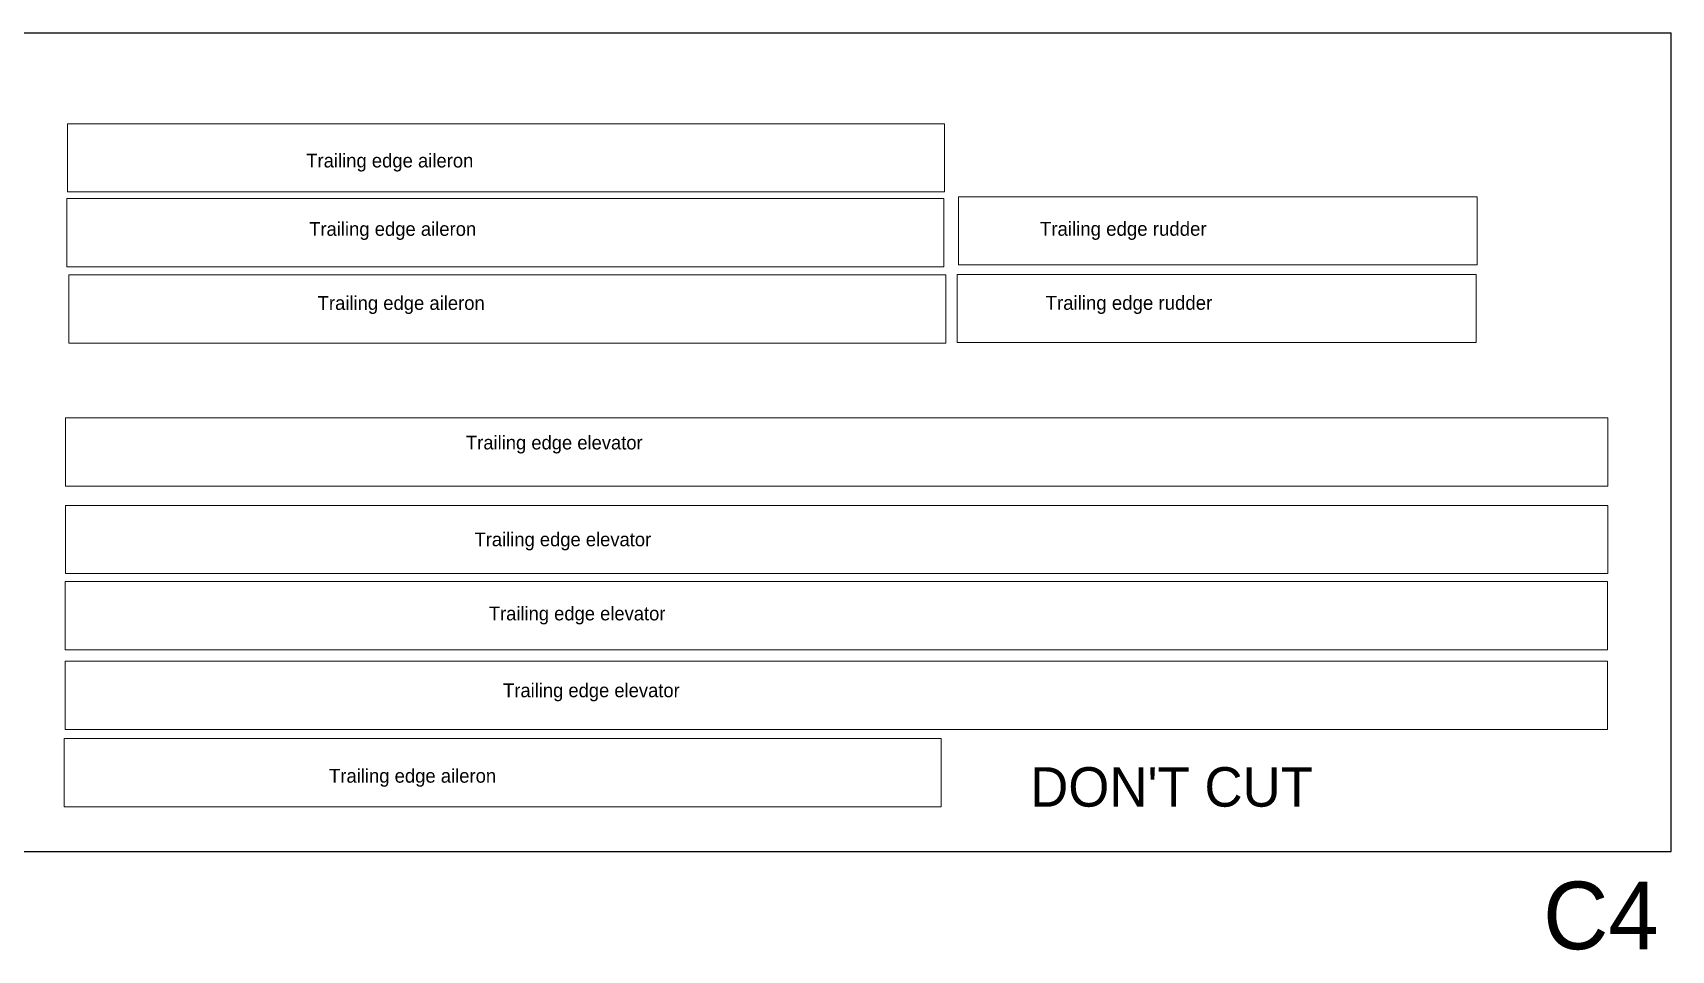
# Model space of a CAD drawing. Header units: inches. Extents: x -9.1 to 72, y -1.4 to 36.
# Drawn here: x 24 to 48, y -1.45 to 12 of the extents above; entities that cross this region are included whole.
import ezdxf

# ---------------------------------------------------------------- set-up
doc = ezdxf.new("R2010")
doc.units = ezdxf.units.IN
doc.header["$MEASUREMENT"] = 0

msp = doc.modelspace()

# ---------------------------------------------------------------- linework, layer by layer
for p, q in [((0, 12), (48, 12)), ((48, 0), (48, 12)), ((0, 0), (48, 0))]:
    msp.add_line(p, q)
at = {"color": 7, "linetype": 'Continuous', "lineweight": 15}
for p, q in [((37.355, 10.667), (24.51, 10.667)), ((24.51, 10.667), (24.51, 9.667)), ((37.355, 9.667), (37.355, 10.667)), ((24.51, 9.667), (37.355, 9.667)), ((24.498, 9.572), (37.343, 9.572)), ((24.498, 8.572), (24.498, 9.572)), ((37.343, 9.572), (37.343, 8.572)), ((45.157, 9.597), (37.558, 9.597)), ((37.558, 9.597), (37.558, 8.597)), ((45.157, 8.597), (45.157, 9.597)), ((37.343, 8.572), (24.498, 8.572)), ((37.373, 8.453), (24.528, 8.453)), ((24.528, 8.453), (24.528, 7.453)), ((37.373, 7.453), (37.373, 8.453)), ((45.141, 8.459), (37.542, 8.459)), ((37.542, 8.459), (37.542, 7.459)), ((37.558, 8.597), (45.157, 8.597)), ((45.141, 7.459), (45.141, 8.459)), ((24.528, 7.453), (37.373, 7.453)), ((37.542, 7.459), (45.141, 7.459)), ((24.48, 6.356), (47.07, 6.356)), ((24.48, 5.356), (24.48, 6.356)), ((47.07, 6.356), (47.07, 5.356)), ((47.07, 5.356), (24.48, 5.356)), ((47.07, 5.074), (24.48, 5.074)), ((24.48, 5.074), (24.48, 4.074)), ((47.07, 4.074), (47.07, 5.074)), ((24.475, 3.959), (47.065, 3.959)), ((24.475, 2.959), (24.475, 3.959)), ((24.48, 4.074), (47.07, 4.074)), ((47.065, 3.959), (47.065, 2.959)), ((47.065, 2.959), (24.475, 2.959)), ((47.065, 2.792), (24.475, 2.792)), ((24.475, 2.792), (24.475, 1.792)), ((47.065, 1.792), (47.065, 2.792)), ((24.475, 1.792), (47.065, 1.792)), ((24.459, 1.658), (37.304, 1.658)), ((24.459, 0.658), (24.459, 1.658)), ((37.304, 1.658), (37.304, 0.658)), ((37.304, 0.658), (24.459, 0.658))]:
    msp.add_line(p, q, dxfattribs=at)

# ---------------------------------------------------------------- texts
at = {"attachment_point": 1}
for s, width, insert, char_height in [('Trailing edge aileron', 7.70813, (28.006, 10.228), 0.202), ('Trailing edge aileron', 7.70813, (28.048, 9.226), 0.202), ('Trailing edge rudder', 7.70813, (38.753, 9.229), 0.204), ('Trailing edge aileron', 7.70813, (28.173, 8.141), 0.202), ('Trailing edge rudder', 7.70813, (38.836, 8.144), 0.204), ('Trailing edge elevator', 7.70813, (30.346, 6.095), 0.2012), ('Trailing edge elevator', 7.70813, (30.471, 4.676), 0.2012), ('Trailing edge elevator', 7.70813, (30.68, 3.59), 0.2012), ('Trailing edge elevator', 7.70813, (30.889, 2.464), 0.2012), ('Trailing edge aileron', 7.70813, (28.34, 1.212), 0.202), ("DON'T CUT", 7.25969, (38.61, 1.237), 0.5782), ('C4', 1.59883, (46.123, -0.44), 0.9908)]:
    msp.add_mtext_dynamic_manual_height_columns(s, width=width, gutter_width=0.625, heights=[0], dxfattribs=dict(at, insert=insert, char_height=char_height))

doc.saveas('drawing.dxf')
